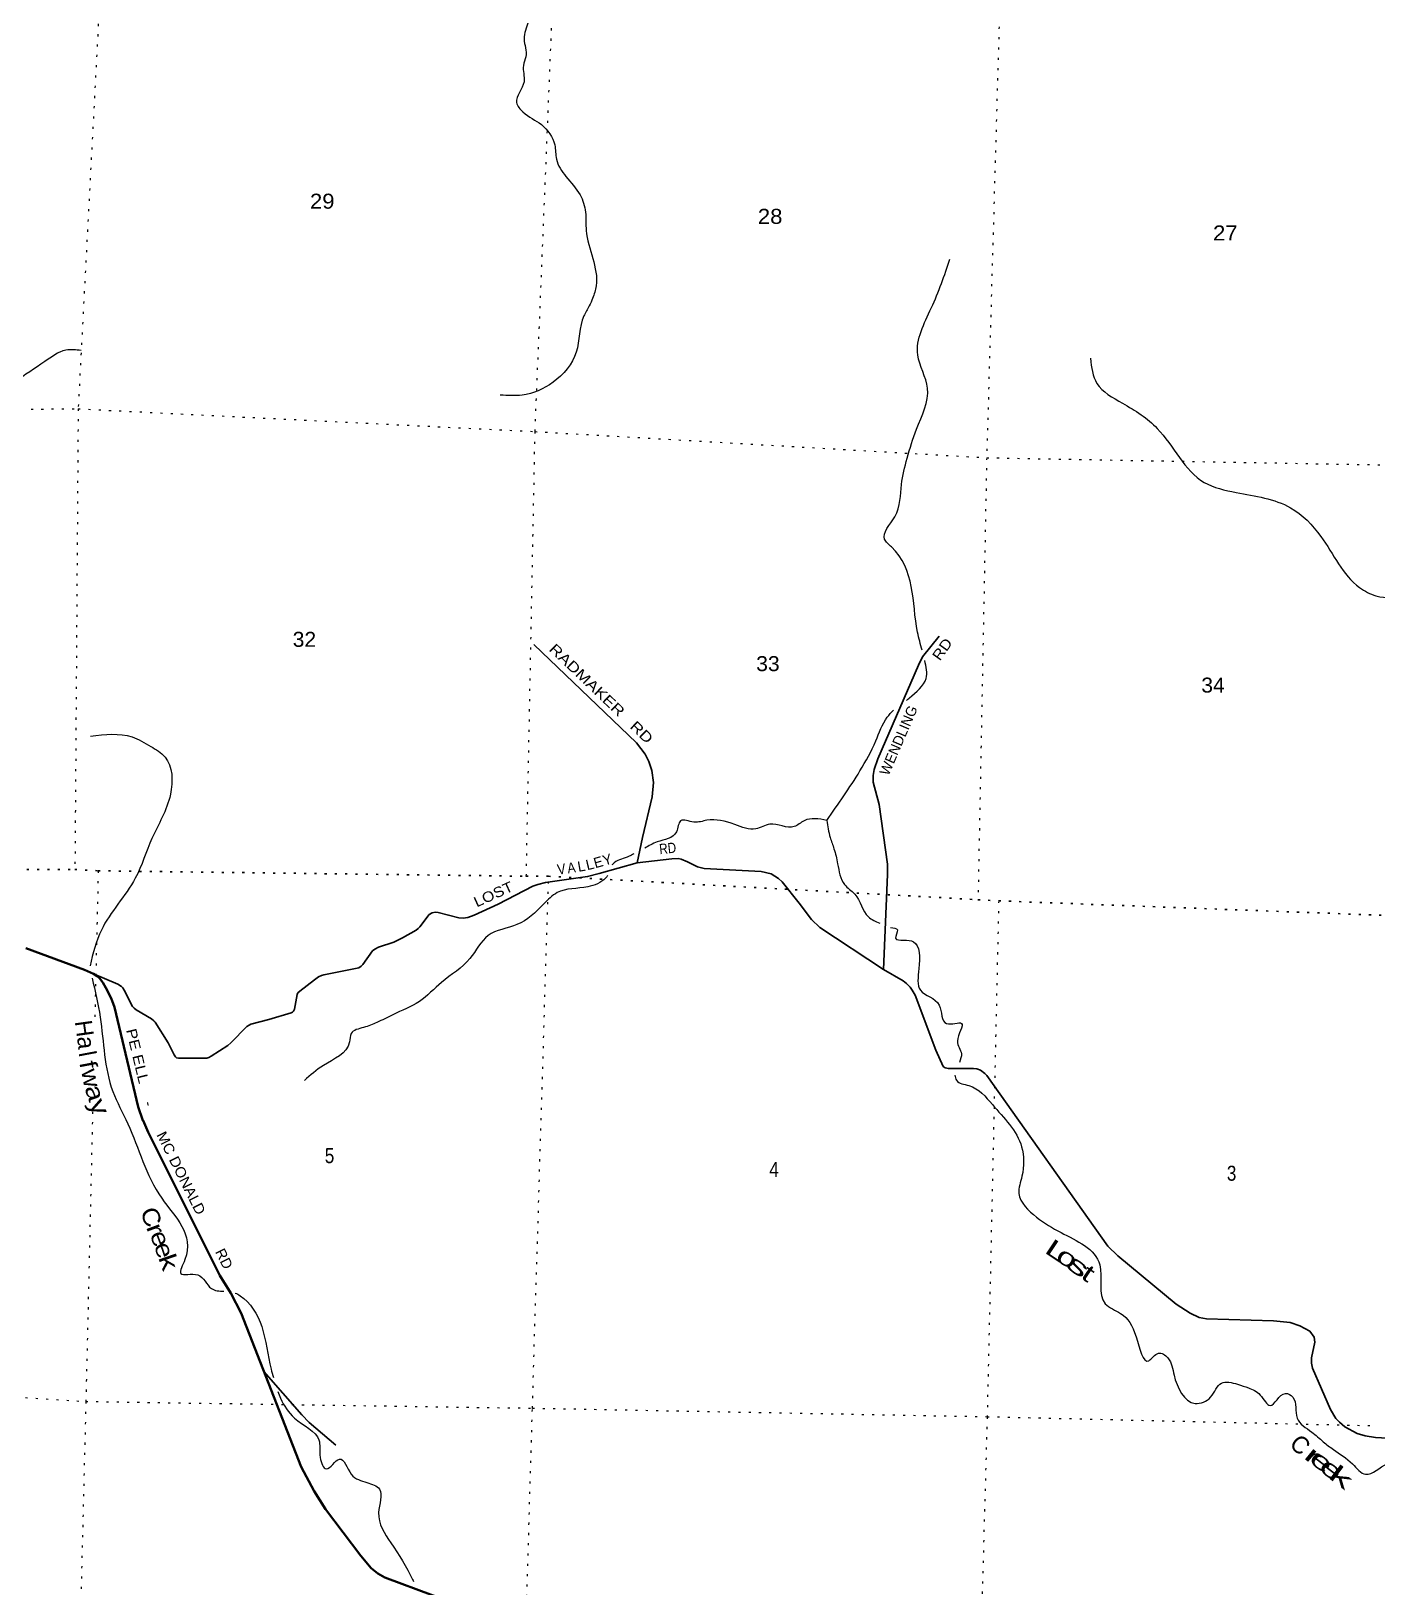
# Model space of a CAD drawing. Header units: feet. Extents: x -757852 to -501257, y -360805 to -170898.
# Drawn here: x -560732 to -545042, y -344795 to -326661 of the extents above; entities that cross this region are included whole.
import ezdxf
from ezdxf.enums import TextEntityAlignment as Align

# ---------------------------------------------------------------- set-up
doc = ezdxf.new("R2010")
doc.units = ezdxf.units.FT
doc.header["$LTSCALE"] = 80
doc.linetypes.add('DOTTED', pattern=[1.5, 0.3, -1.2])
for name, color, linetype, lineweight in [('26', 7, 'Continuous', 40), ('27', 7, 'Continuous', 13), ('29', 7, 'Continuous', 25), ('39', 7, 'Continuous', 13), ('41', 7, 'Continuous', 13), ('6', 7, 'DOTTED', 25), ('7', 7, 'DOTTED', 13)]:
    doc.layers.add(name, color=color, linetype=linetype, lineweight=lineweight)
doc.layers.add('30', color=7, linetype='Continuous')

msp = doc.modelspace()

# ---------------------------------------------------------------- linework, layer by layer
at = {"layer": '26'}
msp.add_lwpolyline([(-560793.48, -337348.32), (-560108.83, -337602.63), (-560003.73, -337648.35), (-559960.66, -337676.34), (-559936.04, -337697.53), (-559896.74, -337750.95), (-559861.23, -337810.48), (-559798.11, -337931.83), (-559761.89, -338036.77), (-559483.25, -339197.38), (-559430.06, -339357.87), (-559426.05, -339358), (-559368.01, -339492.52), (-558530.62, -341163.55), (-558402.58, -341372.68), (-558283.35, -341605.64), (-557582.49, -343396.88), (-557430.65, -343679.13), (-557298.63, -343889.42), (-556887.75, -344434.23), (-556768.58, -344575.25), (-556690.9, -344639.26), (-556608.28, -344686.43), (-552664.05, -346154.11)], dxfattribs=at)
at = {"layer": '29'}
for points in [[(-554870.28, -333811.17), (-553673.62, -334956.44), (-553572.61, -335087.88), (-553529.99, -335173.14), (-553497.02, -335278.41), (-553476.73, -335418.27), (-553491.26, -335584.07), (-553603.8, -336059.65), (-553666.27, -336353.57)], [(-550145.94, -333713.46), (-550339.31, -333952.85), (-550388.49, -334049.13), (-550860.19, -335142.91), (-550903.94, -335269.05), (-550916.6, -335338.49), (-550914.59, -335412.93), (-550845.04, -335675.94), (-550749.46, -336372.11), (-550749.16, -336492.37), (-550796.16, -337596.7)], [(-553666.27, -336353.57), (-554109.89, -336479.23), (-554243.77, -336515.99), (-554733.83, -336585.27), (-554824.38, -336606.58), (-554882.21, -336626.87), (-555285.3, -336837.96), (-555567.46, -336966.28), (-555642.04, -336992.93), (-555693.4, -336998.67), (-555745.91, -336995.59), (-555985.61, -336934.31), (-556022.9, -336931.65), (-556056.62, -336937.39), (-556092.14, -336958.29), (-556198.68, -337099.5), (-556219.98, -337120.82), (-556244.06, -337139.76), (-556401.09, -337230.06), (-556504.69, -337278), (-556683.41, -337336.63), (-556725.91, -337360.95), (-556752.65, -337381.93), (-556864.51, -337539.12), (-556883.16, -337560.44), (-556911.62, -337577.43), (-557319.95, -337659.02), (-557346.58, -337667.01), (-557380.99, -337682.35), (-557429.14, -337717.64), (-557599.6, -337850.86), (-557620.9, -337872.17), (-557630.99, -337891.21), (-557660.85, -338061.34), (-557667.51, -338076), (-557674.17, -338085.32), (-557683.49, -338094.65), (-557699.85, -338104.57), (-557959.23, -338182.55), (-558169.55, -338237.19), (-558190.85, -338246.53), (-558216.67, -338264.59), (-558403.87, -338454.91), (-558438.55, -338483.66), (-558631.64, -338608.88), (-558659.07, -338623.44), (-558684.91, -338630.2), (-559013.84, -338631.53), (-559036.47, -338626.2), (-559049.59, -338615.75), (-559065.77, -338594.23), (-559132.81, -338452.88), (-559285.51, -338211.89), (-559300.67, -338195.45), (-559326.79, -338173.25), (-559506.56, -338069.34), (-559531.28, -338051.03), (-559551.84, -338030.71), (-559645.71, -337839.15), (-559662.37, -337813.56), (-559679.68, -337797.57), (-559722.84, -337770.91), (-560003.73, -337648.35)], [(-550796.16, -337596.7), (-551537.8, -337107.48), (-551633.99, -337017.1), (-551777.02, -336824.61), (-551974.59, -336574.61), (-552018.77, -336537.21), (-552102.43, -336484.02), (-552222.49, -336455.77), (-552885.46, -336420.07), (-552964.44, -336401.15), (-553078.05, -336344.06), (-553151.79, -336313.5), (-553189.08, -336302.84), (-553260.59, -336309.38), (-553666.27, -336353.57)], [(-544851.81, -343064.82), (-545057.9, -343051.69), (-545180.41, -343035.71), (-545273.49, -343006.11), (-545414.79, -342929.14), (-545478.71, -342875.85), (-545519.58, -342831.15), (-545585.24, -342726.64), (-545791.37, -342243.51), (-545803.64, -342188.44), (-545803.64, -342124.5), (-545766.35, -341943.32), (-545773.83, -341882.15), (-545824.94, -341815.43), (-545942.29, -341751.34), (-546053.99, -341714.18), (-546249.25, -341695.47), (-547028.1, -341672.1), (-547114, -341655.56), (-547220.53, -341602.27), (-547382.96, -341498.47), (-548062.14, -340936.18), (-548178.5, -340821.44), (-549588.23, -338834), (-549612.99, -338809.98), (-549665.47, -338772.72), (-549705.42, -338756.73), (-549744.71, -338752.43), (-550038.34, -338754.07), (-550075.62, -338746.08), (-550100.63, -338727.51), (-550185.33, -338538.48), (-550423.83, -337899.4), (-550459.14, -337837.51), (-550483.11, -337805.54), (-550525.73, -337762.91), (-550565.34, -337731.07), (-550796.16, -337596.7)], [(-558017.32, -342285.56), (-557577.43, -342788.33), (-557490.32, -342878.61), (-557177.96, -343141.97)]]:
    msp.add_lwpolyline(points, dxfattribs=at)
at = {"layer": '39'}
for points in [[(-555271.65, -325418.38), (-555178.71, -325662.72), (-554939.57, -326187.3), (-554939.1, -326553.32), (-554983.64, -326750.97), (-554964.06, -326958.74), (-554993.46, -327060.35), (-554985.44, -327251.65), (-555071.68, -327494.2), (-554998.61, -327603.15), (-554783.76, -327750.89), (-554628.13, -327987.2), (-554607.2, -328152.78), (-554496.82, -328355.45), (-554332.43, -328569.92), (-554268.32, -328771.09), (-554261, -328984.49), (-554144.52, -329629.78), (-554185.39, -329775.26), (-554224.48, -329864.49), (-554288.6, -329981.07), (-554376.5, -330402.54), (-554647.46, -330753.74), (-555006.67, -330902.98), (-555262.45, -330902.74)], [(-550343.55, -333877.79), (-550397.6, -333666.64), (-550471.3, -333133.34), (-550700.41, -332673.44), (-550782.11, -332582.3), (-550663.03, -332320.71), (-550584.65, -331945.17), (-550518.55, -331639.63), (-550409.06, -331299.29), (-550281.15, -330822.8), (-550395.73, -330434.98), (-550237.42, -329889.09), (-550019.93, -329318.97)], [(-565383.72, -336004.37), (-565274, -335714.54), (-565101.2, -335537.13), (-564549.37, -335030.13), (-564457.92, -334813.9), (-564387.06, -334548.73), (-564110.99, -334163.51), (-563877.38, -333656.26), (-563625.05, -333067.16), (-563307.58, -332773.78), (-563051.43, -332635.27), (-562950.04, -332550.07), (-562858.62, -332271.49), (-562600.49, -332070.71), (-562220.74, -331845.71), (-561580.38, -331468.27), (-561232.2, -331095.45), (-560915.02, -330747.76), (-560573.13, -330509.47), (-560327.22, -330376.67), (-560148.03, -330378.45)], [(-548382.91, -330474.05), (-548307.59, -330766.08), (-548008.78, -330996.97), (-547603.23, -331291.65), (-547057.25, -331920.69), (-546682.31, -332037.41), (-546049.55, -332216.78), (-545695.58, -332550.02), (-545245.21, -333145.79), (-545052.92, -333242.52), (-544316.37, -333198.01), (-543979.76, -333253.15), (-543693.32, -333281.33), (-543422.04, -332941.42), (-543164.67, -332891.43), (-542790.46, -333094.6), (-542333.9, -333177.77), (-542069.68, -333292.92), (-541494.93, -333713.74), (-541345.37, -333760.82), (-540922.5, -333826.8), (-540387, -334151.84), (-539990.24, -334532.71), (-539567.01, -334651), (-539121.46, -334763.97), (-538975.91, -335191), (-538969.25, -335488.85), (-539037.84, -335619.35), (-538912.64, -335736.03), (-538796.33, -335751.86), (-538716.08, -335698.15), (-538539.62, -335913.02), (-538267.03, -336145.07), (-538082.02, -336217.43), (-537947.51, -336210.48)], [(-550526.91, -334462.4), (-550492.38, -334431.78), (-550297.93, -334206.81), (-550313.02, -333998.13)], [(-551456.14, -335860.55), (-551069.26, -335283.86), (-550884.94, -334933.88), (-550751.33, -334658.68), (-550678.56, -334575.25)], [(-560039.11, -334878.63), (-559554.03, -334888.31), (-559337.97, -334997.87), (-559170.71, -335121.94), (-559107.97, -335556.34), (-559323.67, -336070.21), (-559517.66, -336534.5), (-559913.47, -337139.06), (-560045.62, -337553.99)], [(-551456.14, -335860.55), (-551720.09, -335864.07), (-551835.06, -335932.74), (-552120.19, -335905.4), (-552283.06, -335960.46), (-552529.13, -335908.24), (-552853.86, -335859.51), (-553005.59, -335880.74), (-553160.19, -335865.68), (-553208.54, -335992.82), (-553433.87, -336112.21), (-553575.63, -336184.38)], [(-551456.14, -335860.55), (-551416.11, -336058.93), (-551371.97, -336191.08), (-551329.16, -336365.41), (-551248.29, -336609.36), (-551128.93, -336719.81), (-550970.16, -336984.37), (-550838.7, -337057.66)], [(-553706.44, -336250.75), (-553761.4, -336278.57), (-553932.96, -336353.45), (-553961.53, -336379.81)], [(-554008.55, -336501.52), (-554035.34, -336533.14), (-554241.99, -336635.04), (-554598.59, -336701.91), (-554757.98, -336837.52), (-555067.62, -337074.85), (-555404, -337202.71), (-555615.88, -337469.34), (-555946.98, -337748.2), (-556205.81, -337971.09), (-556516.87, -338125.91), (-556701.01, -338216.48), (-556855.89, -338273.8), (-557001.17, -338345.51), (-557020.39, -338443.43), (-557325.14, -338717.11), (-557546.16, -338890.94)], [(-550711.82, -337107.78), (-550632.59, -337136.08), (-550653.82, -337233.93), (-550561.91, -337257.02), (-550445.66, -337274.86), (-550381.03, -337586.66), (-550364.92, -337840.57), (-550144.87, -338014.61), (-550059.02, -338228.55), (-549883.72, -338226.18), (-549932.54, -338431.74), (-549886.89, -338580.02), (-549909.02, -338680.49)], [(-560020.61, -337700.87), (-559927.57, -338154.17), (-559779.82, -339019.68), (-559604.43, -339395.39), (-559209.08, -340264.89), (-558939.72, -340979.49), (-558987.14, -341140.84), (-558790.28, -341157.28), (-558630.21, -341317.31), (-558483.94, -341348.49)], [(-549962.63, -338829.17), (-549943.05, -338889.91), (-549799.97, -338950.85), (-549525.05, -339172.93), (-549184.17, -339664.61), (-549180.93, -340006.59), (-549215.54, -340208.58), (-549010.81, -340484.69), (-548724.49, -340664.9), (-548273.15, -341039.5), (-548209.03, -341494.05), (-548031.33, -341606.4), (-547850.68, -341879.71), (-547700.4, -342158.08), (-547588.89, -342071.2), (-547479.82, -342125.01), (-547407.67, -342326.44), (-547160.33, -342656.21), (-546980.79, -342583.6), (-546854.72, -342418.76), (-546667.86, -342432.86), (-546540.3, -342475.2), (-546401.95, -342558.11), (-546287, -342680.49), (-546109.32, -342539.44), (-546024.07, -342582.42), (-545973.44, -342827.39), (-545801.36, -342989.83), (-545667.99, -343102.75), (-545550.01, -343193.04), (-545327.76, -343361.12), (-545174.52, -343482.73), (-544920.95, -343362.24), (-544628.22, -343403.9), (-544306.72, -343364.04), (-544188.63, -343196.93), (-543834.14, -343196.35), (-543453.42, -343194.6), (-543156.07, -343153.96), (-543040.11, -343117.5), (-542893.71, -343073.98), (-542700.57, -342953.54), (-542666.17, -342915.01)], [(-558352.29, -341369.18), (-558296.5, -341400.52), (-558044.09, -341760.63), (-557934.97, -342256.86), (-557907.58, -342353.29)], [(-557854.33, -342518.38), (-557822.88, -342596.33), (-557661.02, -342826.81), (-557377.06, -343081.36), (-557361.43, -343286.99), (-557291.13, -343419.98), (-557138.42, -343304.27), (-556999.04, -343481.73), (-556816.8, -343578.13), (-556672.22, -343655.21), (-556680.9, -343928.43), (-556539.02, -344280.93), (-556284.75, -344709.48), (-556273.81, -344733.66)]]:
    msp.add_spline(points, degree=3, dxfattribs=at)
at = {"layer": '6'}
msp.add_lwpolyline([(-567865.68, -336380.56), (-565465.51, -336472.6), (-564740.88, -336431.65), (-560221.32, -336431.27), (-559949.95, -336448.1), (-554963.12, -336511.12), (-554699.3, -336511.63), (-549692.95, -336784.43), (-549451.7, -336798.28), (-544468.82, -336985.86), (-544213.36, -336996.14), (-539265.65, -337212.75), (-538919.33, -337215.92), (-537387.65, -337236.46)], dxfattribs=at)
at = {"layer": '7'}
msp.add_line((-559949.95, -336448.1), (-559989.94, -338166.53), dxfattribs=at)
for points in [[(-559817.83, -313784.49), (-559832.25, -315543.31), (-559677.41, -321008.25), (-559923.56, -326098.22), (-560183.86, -331063.05), (-560221.32, -336431.27)], [(-554959.04, -336509.25), (-554857.02, -331328.13), (-554651.4, -326309.25), (-554427.62, -321035.55), (-554802.91, -315599.67), (-554758.44, -313907.56)], [(-549456.78, -314035.34), (-549467.66, -315599.57), (-549419.63, -321002.73), (-549437.16, -326250.93), (-549591.89, -331633.45), (-549692.95, -336784.43)], [(-567733.3, -331034.79), (-565413.24, -331090.71), (-560183.86, -331063.05), (-554857.02, -331328.13), (-549591.89, -331633.45), (-544295.92, -331728.61), (-539177.59, -332153.86), (-537004.77, -332101.58)], [(-555151.28, -359652.9), (-555151.38, -358559.91), (-555075.65, -353381.97), (-555046.49, -348148.22), (-554888.09, -342713.54), (-554699.3, -336511.63)], [(-549451.7, -336798.28), (-549586.14, -342810.9), (-549735.49, -348149.73), (-549770.93, -353455.29), (-549852.08, -358677.3), (-549864.72, -359780.14)], [(-560015.3, -339256.15), (-560093.9, -342633.36), (-560226.89, -347901.96), (-560294.66, -353146.52), (-560391.46, -358480.64), (-560373.41, -359526.01)], [(-564988.32, -342323.97), (-560093.9, -342633.36), (-554886.01, -342711.59), (-549586.14, -342810.9), (-545082.41, -342915.81)]]:
    msp.add_lwpolyline(points, dxfattribs=at)

# ---------------------------------------------------------------- texts
at = {"layer": '27'}
for s, rotation, width, p in [('PE ELL', 283.5, 1.2, (-559625.98, -338303.01)), ('-', 283.5, 1.05, (-559422.83, -339149.2)), ('MC DONALD', 296.616, 1.1, (-559273.83, -339524.22)), ('RD', 296.616, 1.05, (-558590.51, -340887.8))]:
    msp.add_text(s, height=120, rotation=rotation, dxfattribs=dict(at, width=width)).set_placement(p)
at = {"layer": '30'}
for s, rotation, width, p in [('RADMAKER   RD', 316.257, 1.25, (-554702.74, -333874.62)), ('RD', 54.672, 1.15, (-550137.88, -334008.68)), ('RD', 6.217, 0.85, (-553402.16, -336255.65)), ('LOST', 24.455, 1.15, (-555537.24, -336875.64))]:
    msp.add_text(s, height=120, rotation=rotation, dxfattribs=dict(at, width=width)).set_placement(p)
msp.add_text('WENDLING', height=120, rotation=66.672, dxfattribs=at).set_placement((-550735.88, -335348.39))
for s, rotation, width, p in [('V', 8.047, 0.9, (-554541.16, -336487.33)), ('A', 8.047, 0.9, (-554425.14, -336470.93)), ('L', 13.354, 1.05, (-554204.14, -336431.44))]:
    msp.add_text(s, height=120, rotation=rotation, dxfattribs=dict(at, width=width)).set_placement(p, align=Align.CENTER)
for s, rotation, p in [('L', 10.047, (-554306.54, -336453.1)), ('E', 15.815, (-554103.35, -336404.61)), ('Y', 15.815, (-553998.8, -336375.01))]:
    msp.add_text(s, height=120, rotation=rotation, dxfattribs=at).set_placement(p, align=Align.CENTER)
at = {"layer": '41'}
for s, rotation, p in [('H', 277.917, (-560210.29, -338299.14)), ('a', 276.68, (-560188.85, -338461.49)), ('l', 280.68, (-560173.91, -338598.94)), ('C', 317.826, (-546003.34, -343211.66))]:
    msp.add_text(s, height=200, rotation=rotation, dxfattribs=at).set_placement(p, align=Align.CENTER)
for s, rotation, width, p in [('f', 280.68, 1.15, (-560162.86, -338725.28)), ('w', 280.858, 1.1, (-560129.66, -338880.93)), ('y', 292.692, 1.35, (-560025.69, -339235.96)), ('a', 288.74, 1.25, (-560081.79, -339065.86)), ('C', 293.005, 1.15, (-559423.47, -340521.42)), ('r', 290.554, 1.35, (-559373.35, -340655.83)), ('e', 290.554, 1.2, (-559319.98, -340768.42)), ('e', 289.175, 1.2, (-559273.14, -340899.79)), ('k', 289.175, 1.35, (-559222.29, -341040.47)), ('L', 326.371, 1.65, (-548829.47, -340958.25)), ('o', 327.975, 1.55, (-548705.17, -341039.96)), ('s', 323.881, 1.95, (-548583.82, -341131.92)), ('t', 326.031, 1.55, (-548461.18, -341219.98)), ('r', 320.455, 2, (-545840.51, -343340.27)), ('e', 322.705, 1.75, (-545745.23, -343408.17)), ('e', 322.884, 1.7, (-545632.99, -343500.97)), ('k', 322.919, 1.95, (-545518.52, -343593.83))]:
    msp.add_text(s, height=200, rotation=rotation, dxfattribs=dict(at, width=width)).set_placement(p, align=Align.CENTER)
at = {"layer": '7'}
for s, width, p in [('29', 1.1, (-557481.24, -328730.5)), ('28', 1.1, (-552259.31, -328907.07)), ('27', 1.1, (-546952.89, -329100.78)), ('32', 1.05, (-557682.44, -333837.36)), ('33', 1.05, (-552278.75, -334120.69)), ('34', 1.05, (-547089.48, -334370.86)), ('5', 0.85, (-557308.36, -339855.65)), ('4', 0.85, (-552126.26, -340015.78)), ('3', 0.85, (-546791.68, -340060.51))]:
    msp.add_text(s, height=175, dxfattribs=dict(at, width=width)).set_placement(p)

doc.saveas('drawing.dxf')
